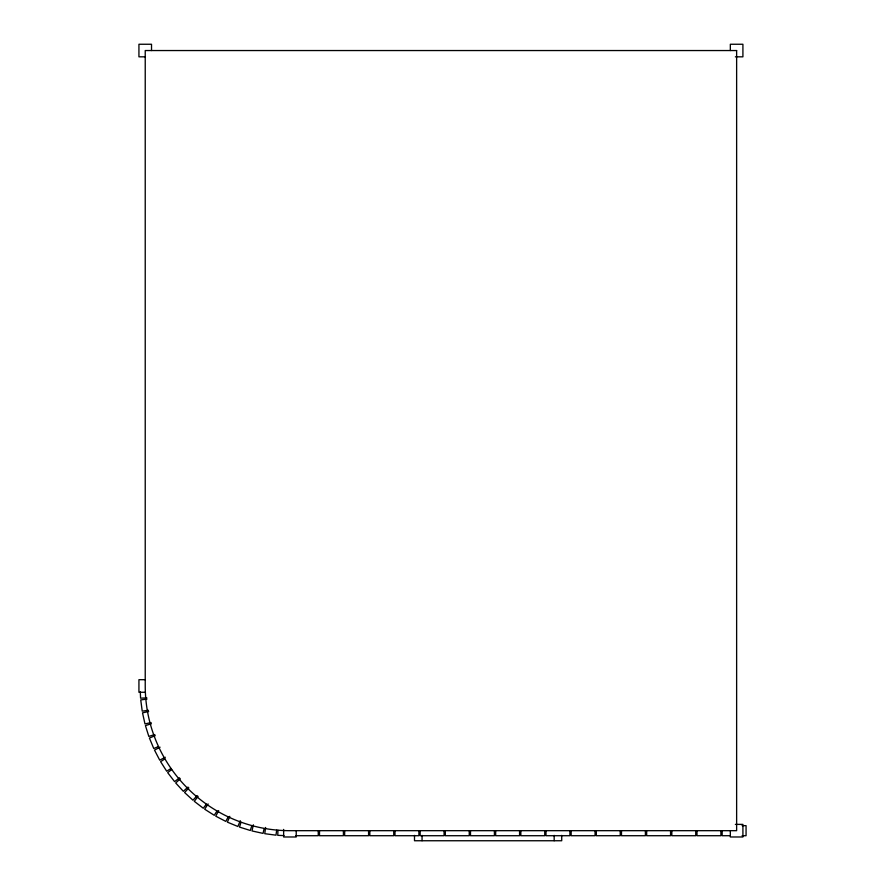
<?xml version="1.0" encoding="UTF-8"?>
<svg xmlns="http://www.w3.org/2000/svg" width="885" height="885" viewBox="0 0 885 885"><rect width="100%" height="100%" fill="white"/><g stroke="black" fill="none" stroke-linecap="round" stroke-linejoin="round"><path stroke-width="1.33" d="M277.967 830.296L277.746 835.329L284.03 835.606M265.6 827.464L264.77 833.692L275.998 835.174L276.662 830.185M253.353 824.798L251.993 830.938L263.055 833.393L264.139 828.482M241.019 822.287L239.503 827.088L250.3 830.484L251.816 825.694M229.801 816.335L227.401 822.154L237.866 826.49L240.266 820.672M218.672 810.605L215.763 816.18L225.819 821.413L228.142 816.943M208.086 803.923L204.7 809.222L214.258 815.306L216.958 811.069M198.118 796.334L194.291 801.323L203.273 808.226L206.338 804.233M188.848 787.915L184.6 792.551L192.941 800.206L197.2 795.56M180.352 778.711L175.706 782.971L183.361 791.312L187.996 787.064M171.679 769.574L167.685 772.638L174.588 781.621L179.578 777.793M164.842 758.954L160.605 761.653L166.69 771.211L170.938 768.501M160.074 747.194L154.499 750.093L159.731 760.149L165.307 757.239M155.24 735.645L149.421 738.046L153.758 748.511L158.415 746.586M151.423 723.72L145.428 725.611L148.824 736.408L154.831 734.517M148.658 711.496L142.518 712.856L144.974 723.919L151.114 722.558M146.976 699.095L140.737 699.913L142.22 711.142L148.448 710.312M146.866 697.889L140.582 698.165L140.306 691.882M145.228 56.828L138.934 56.828L138.934 44.25L151.523 44.25L151.523 50.545M735.369 56.828L742.913 56.828L742.913 44.25L730.335 44.25L730.335 50.545M145.228 679.691L138.934 679.691L138.934 692.269L145.228 692.269M735.369 824.389L742.913 824.389L742.913 836.978L730.335 836.978L730.335 830.683M742.084 825.65L746.066 825.65L746.066 835.717L742.084 835.717M295.667 835.717L318.246 835.717L318.246 830.683M730.125 835.717L722.16 835.717L722.16 830.683M720.899 830.683L720.899 835.717L696.993 835.717L696.993 830.683M695.732 830.683L695.732 835.717L671.826 835.717L671.826 830.683M670.564 830.683L670.564 835.717L646.658 835.717L646.658 830.683M645.397 830.683L645.397 835.717L621.491 835.717L621.491 830.683M620.23 830.683L620.23 835.717L596.324 835.717L596.324 830.683M595.063 830.683L595.063 835.717L571.157 835.717L571.157 830.683M569.907 830.683L569.907 835.717L545.99 835.717L545.99 830.683M561.721 835.385L561.721 840.75L414.501 840.75L414.501 835.385M554.176 835.385L554.176 840.75M544.74 830.683L544.74 835.717L520.834 835.717L520.834 830.683M519.572 830.683L519.572 835.717L495.666 835.717L495.666 830.683M494.405 830.683L494.405 835.717L470.499 835.717L470.499 830.683M469.238 830.683L469.238 835.717L445.332 835.717L445.332 830.683M444.071 830.683L444.071 835.717L420.165 835.717L420.165 830.683M422.056 835.385L422.056 840.75M418.904 830.683L418.904 835.717L394.998 835.717L394.998 830.683M393.736 830.683L393.736 835.717L369.83 835.717L369.83 830.683M368.58 830.683L368.58 835.717L344.663 835.717L344.663 830.683M343.413 830.683L343.413 835.717L319.507 835.717L319.507 830.683M296.221 830.683L296.221 836.978L283.642 836.978L283.642 829.422M736.63 50.545L145.228 50.545L145.228 685.975A144.709 144.709 0 0 0 289.937 830.683L736.63 830.683L736.63 50.545"/></g></svg>
